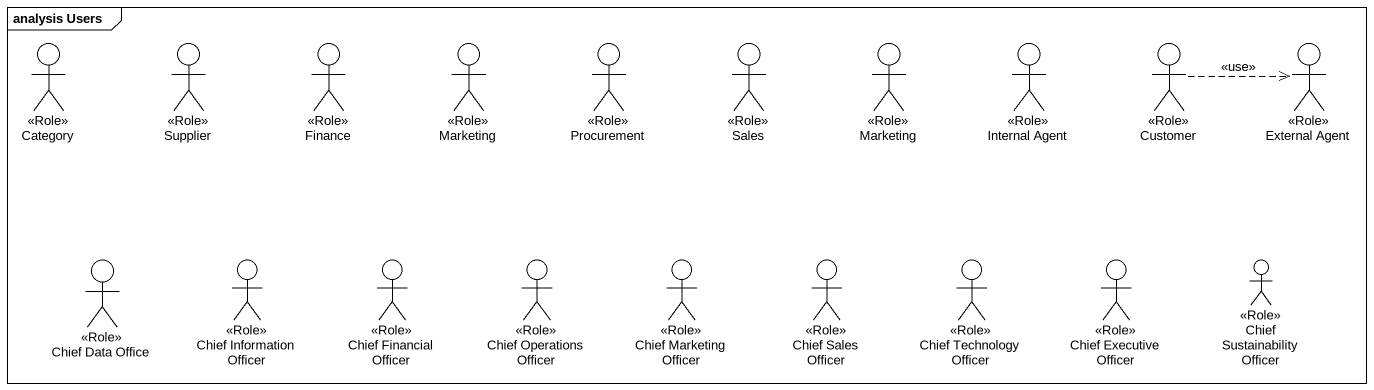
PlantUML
@startuml
mainframe analysis Users
actor Category <<Role>>
actor Supplier <<Role>>
actor Finance <<Role>>
actor Marketing <<Role>>
actor Procurement <<Role>>
actor Sales <<Role>>
actor "Marketing" as Marketing_2 <<Role>>
actor "Internal Agent" as Internal_Agent <<Role>>
actor Customer <<Role>>
actor "External Agent" as External_Agent <<Role>>
actor "Chief Data Office" as Chief_Data_Office <<Role>>
actor "Chief Information Officer" as Chief_Information_Officer <<Role>>
actor "Chief Financial Officer" as Chief_Financial_Officer <<Role>>
actor "Chief Operations Officer" as Chief_Operations_Officer <<Role>>
actor "Chief Marketing Officer" as Chief_Marketing_Officer <<Role>>
actor "Chief Sales Officer" as Chief_Sales_Officer <<Role>>
actor "Chief Technology Officer" as Chief_Technology_Officer <<Role>>
actor "Chief Executive Officer" as Chief_Executive_Officer <<Role>>
actor "Chief Sustainability Officer" as Chief_Sustainability_Officer <<Role>>
Customer .right.> External_Agent : <<use>>
@enduml
